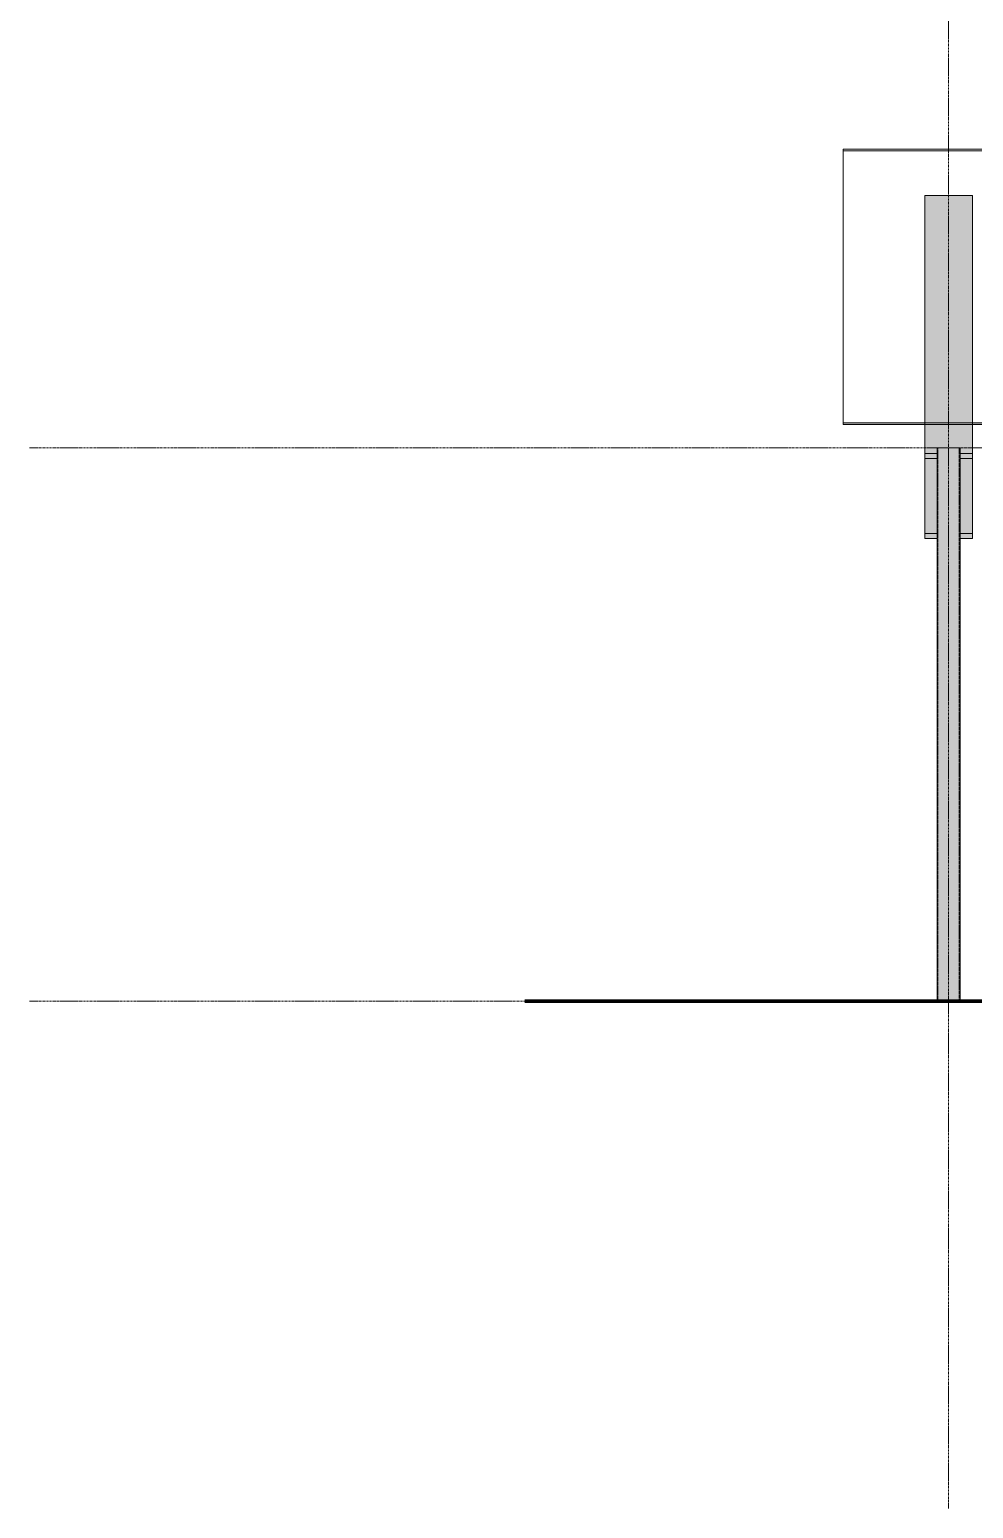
# Model space of a CAD drawing. Header units: inches. Extents: x 20426 to 36348, y -461 to 673.
# Drawn here: x 23708.5 to 23954.1, y -132 to 252.9 of the extents above; entities that cross this region are included whole.
import ezdxf

# ---------------------------------------------------------------- set-up
doc = ezdxf.new("R2010")
doc.units = ezdxf.units.IN
doc.header["$MEASUREMENT"] = 0
doc.linetypes.add('Grid Line 1_2_', pattern=[0.875, 0.5, -0.125, 0.125, -0.125])
doc.linetypes.add('Hidden 1_8_', pattern=[0.1875, 0.125, -0.0625])
for name, color, linetype, lineweight in [('A-FLOR-LEVL', 51, 'Continuous', 9), ('A-ROOF', 132, 'Continuous', 13), ('C-TOPO', 7, 'Continuous', 9), ('S-BEAM', 12, 'Continuous', 9), ('S-COLS', 52, 'Continuous', 9), ('S-GRID', 1, 'Continuous', 9)]:
    doc.layers.add(name, color=color, linetype=linetype, lineweight=lineweight)

# ---------------------------------------------------------------- blocks, each defined once
blk = doc.blocks.new('W-Wide Flange - W21X166-V59-Elevation - South')
at = {"layer": 'S-BEAM'}
for points in [[(22212.19, 150.09), (22224.59, 150.09), (22224.59, 209.69), (22212.19, 209.69), (22212.19, 150.57)], [(22224.59, 142.58), (22224.59, 150.09), (22212.19, 150.09), (22212.19, 142.58), (22215.39, 142.58), (22215.39, 144), (22221.39, 144), (22221.39, 142.58), (22224.45, 142.58)], [(22215.39, 121.73), (22215.39, 141.24), (22212.19, 141.24), (22212.19, 121.73)], [(22224.59, 121.73), (22224.59, 141.24), (22221.39, 141.24), (22221.39, 121.73), (22224.45, 121.73)]]:
    blk.add_hatch(color=256, dxfattribs=at).paths.add_polyline_path(points, flags=0)
h = blk.add_hatch(color=256, dxfattribs=at)
h.paths.add_polyline_path([(22224.59, 120.39), (22224.59, 121.73), (22221.39, 121.73), (22221.39, 120.39), (22224.45, 120.39)], flags=0)
h.paths.add_polyline_path([(22215.39, 120.39), (22215.39, 121.73), (22212.19, 121.73), (22212.19, 120.39)], flags=0)
h.paths.add_polyline_path([(22224.59, 141.24), (22224.59, 142.58), (22221.39, 142.58), (22221.39, 141.24), (22224.45, 141.24)], flags=0)
h.paths.add_polyline_path([(22215.39, 141.24), (22215.39, 142.58), (22212.19, 142.58), (22212.19, 141.24)], flags=0)
for p, q in [((22212.19, 209.69), (22224.59, 209.69)), ((22212.19, 150.09), (22212.19, 209.69)), ((22224.59, 150.09), (22224.59, 209.69)), ((22212.19, 142.58), (22212.19, 150.09)), ((22224.59, 142.58), (22224.59, 150.09)), ((22215.39, 142.58), (22212.19, 142.58)), ((22212.19, 142.58), (22212.19, 141.24)), ((22224.59, 142.58), (22221.39, 142.58)), ((22224.59, 141.24), (22224.59, 142.58)), ((22212.19, 141.24), (22215.39, 141.24)), ((22212.19, 141.24), (22212.19, 121.73)), ((22221.39, 141.24), (22224.59, 141.24)), ((22224.59, 121.73), (22224.59, 141.24)), ((22212.19, 121.73), (22212.19, 120.39)), ((22215.4, 121.73), (22212.19, 121.73)), ((22212.19, 120.39), (22215.4, 120.39)), ((22224.59, 121.73), (22221.39, 121.73)), ((22221.39, 120.39), (22224.59, 120.39)), ((22224.59, 120.39), (22224.59, 121.73))]:
    blk.add_line(p, q, dxfattribs=at)
blk = doc.blocks.new('HSS-Hollow Structural Section-Column - HSS6X6X1_4-V58-Elevation - South')
at = {"layer": 'S-COLS'}
for points in [[(26261.62, 0), (26261.86, 0), (26261.86, 144), (26261.39, 144), (26261.39, 0), (26261.45, 0)], [(26264.13, 0), (26266.92, 0), (26266.92, 144), (26261.86, 144), (26261.86, 0)], [(26267.16, 0), (26267.39, 0), (26267.39, 144), (26266.92, 144), (26266.92, 0)]]:
    blk.add_hatch(color=256, dxfattribs=at).paths.add_polyline_path(points, flags=0)
for p, q in [((26261.39, 144), (26261.39, 0)), ((26261.86, 144), (26261.39, 144)), ((26266.92, 144), (26261.86, 144)), ((26267.39, 144), (26266.92, 144)), ((26267.39, 0), (26267.39, 144))]:
    blk.add_line(p, q, dxfattribs=at)
at = {"layer": 'S-COLS', "linetype": 'Hidden 1_8_'}
for p, q in [((26261.62, 144), (26261.62, 0)), ((26267.16, 0), (26267.16, 144))]:
    blk.add_line(p, q, dxfattribs=at)

msp = doc.modelspace()

# ---------------------------------------------------------------- hatches: boundary and pattern name
at = {"layer": 'A-ROOF', "transparency": 33554611}
msp.add_hatch(color=256, dxfattribs=at).paths.add_polyline_path([(27993.42, 150.09), (28005.96, 150.09), (28005.96, 150.57), (23920.21, 150.57), (23920.21, 150.09), (27976.79, 150.09)], flags=0)

# ---------------------------------------------------------------- linework, layer by layer
at = {"layer": 'A-FLOR-LEVL', "linetype": 'Grid Line 1_2_'}
for p, q in [((23708.45, 144), (28160.3, 144)), ((23708.45, 0), (28160.3, 0))]:
    msp.add_line(p, q, dxfattribs=at)
at = {"layer": 'A-ROOF'}
for p, q in [((23920.21, 150.09), (23920.21, 221.78)), ((24512.06, 221.78), (23920.21, 221.78)), ((23920.21, 221.3), (24512.06, 221.3)), ((23920.21, 150.57), (28005.96, 150.57)), ((28005.96, 150.09), (23920.21, 150.09))]:
    msp.add_line(p, q, dxfattribs=at)
at = {"layer": 'C-TOPO', "lineweight": 70}
for p, q in [((23852.46, 0), (23837.36, 0)), ((24916.1, 0), (23852.46, 0))]:
    msp.add_line(p, q, dxfattribs=at)
at = {"layer": 'C-TOPO'}
for p, q in [((23852.46, 0), (23837.36, 0)), ((24916.1, 0), (23852.46, 0))]:
    msp.add_line(p, q, dxfattribs=at)
at = {"layer": 'S-GRID', "linetype": 'Grid Line 1_2_'}
msp.add_line((23947.67, -132), (23947.67, 573.76), dxfattribs=at)

# ---------------------------------------------------------------- block references
at = {"layer": 'S-BEAM'}
msp.add_blockref('W-Wide Flange - W21X166-V59-Elevation - South', (1729.28, 0), dxfattribs=at)
at = {"layer": 'S-COLS'}
msp.add_blockref('HSS-Hollow Structural Section-Column - HSS6X6X1_4-V58-Elevation - South', (-2316.72, 0), dxfattribs=at)

doc.saveas('drawing.dxf')
